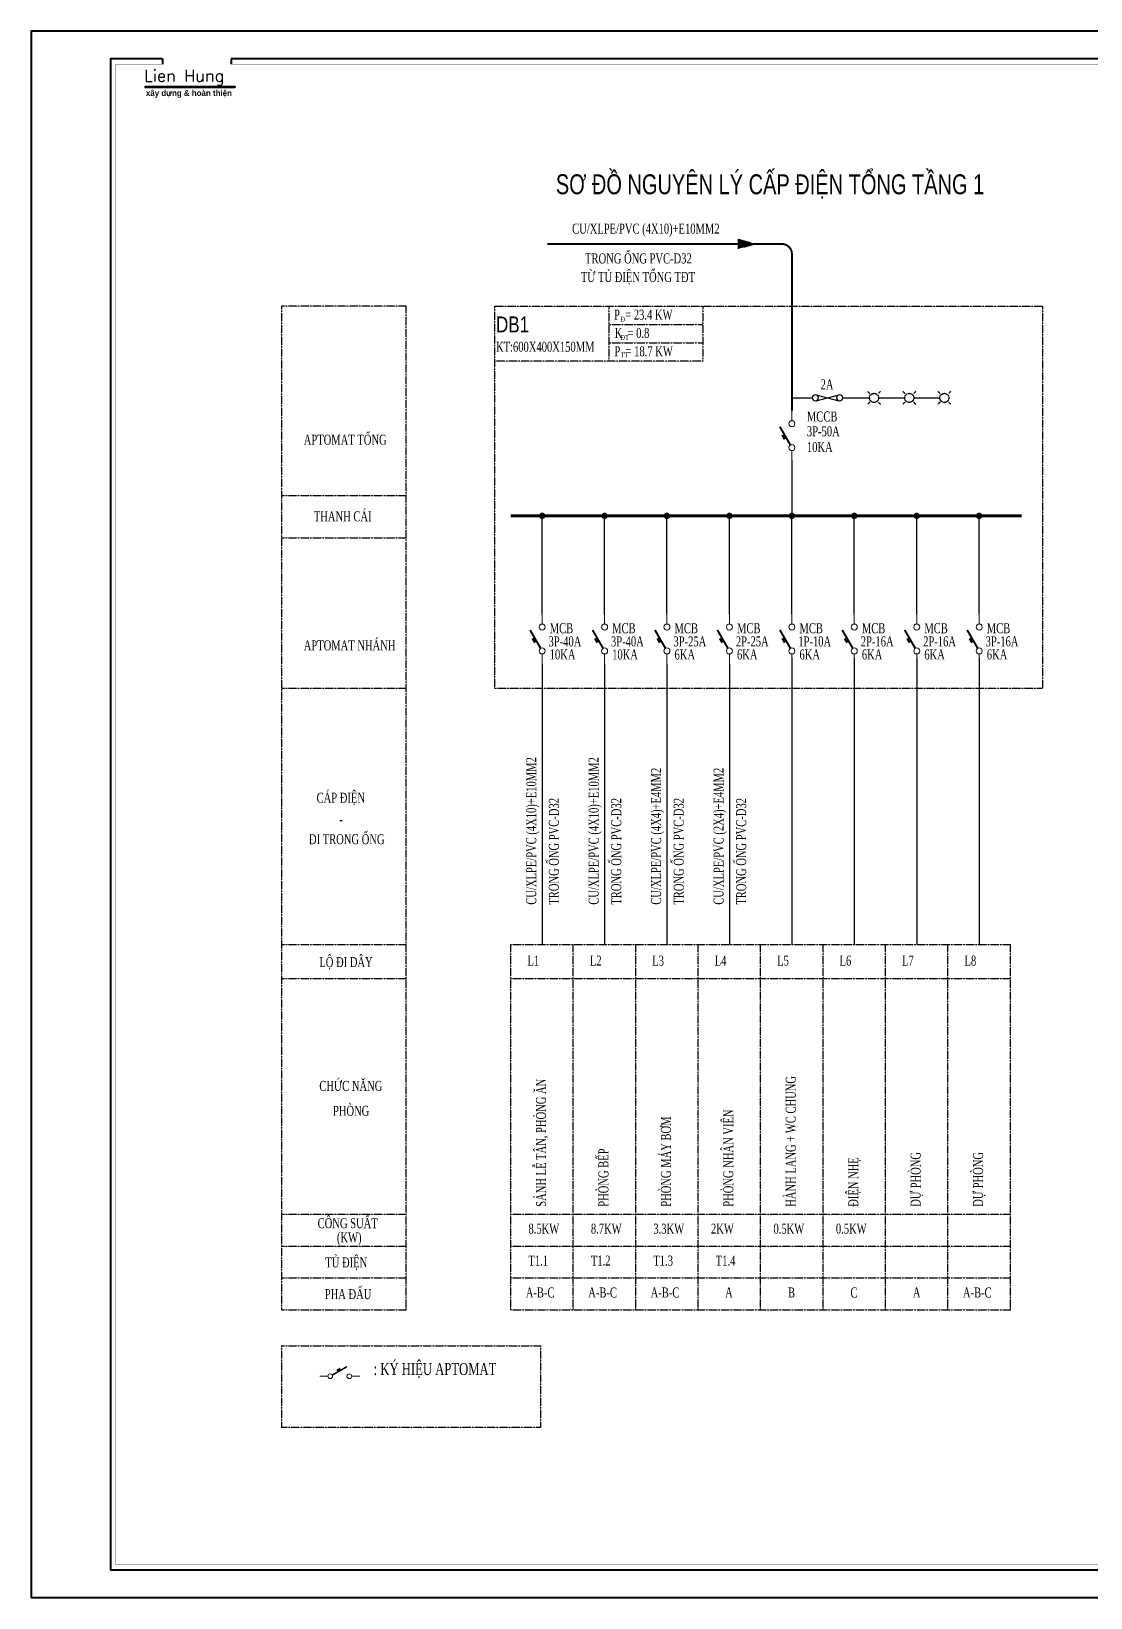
# Model space of a CAD drawing. Header units: inches. Extents: x -30463 to 18, y -115022 to 17.
# Drawn here: x -30463 to -16064, y -42832 to -21538 of the extents above; entities that cross this region are included whole.
import ezdxf
from ezdxf.enums import TextEntityAlignment as Align

# ---------------------------------------------------------------- set-up
doc = ezdxf.new("R2010")
doc.units = ezdxf.units.IN
doc.header["$MEASUREMENT"] = 0
for name, pattern in [('CENTER2', [1.125, 0.75, -0.125, 0.125, -0.125]), ('DASHED', [0.282222, 0.141111, -0.141111]), ('HIDDEN', [9.525, 6.35, -3.175])]:
    doc.linetypes.add(name, pattern=pattern)
for name, color, linetype in [('1', 1, 'Continuous'), ('day dan', 3, 'Continuous'), ('dien', 3, 'Continuous'), ('dien phong', 2, 'Continuous'), ('Sche', 2, 'Continuous'), ('tbi', 5, 'Continuous'), ('TEXT-E', 30, 'Continuous'), ('XT-Thiet bi dien', 50, 'HIDDEN')]:
    doc.layers.add(name, color=color, linetype=linetype)
for name, color, linetype, lineweight in [('A-NETCAT', 7, 'Continuous', 40), ('cat1', 252, 'Continuous', 40), ('dây điện 2', 32, 'Continuous', 25), ('E-TEXT', 4, 'Continuous', 13), ('TBD', 2, 'Continuous', 15)]:
    doc.layers.add(name, color=color, linetype=linetype, lineweight=lineweight)
doc.styles.add('0-Thuong', font='vntimeh.shx', dxfattribs={"width": 0.7})
doc.styles.add('BOLD', font='')
doc.styles.add('RomanS', font='romans.shx')
doc.styles.add('VnAvantH', font='')
doc.styles.add('XT-Text dien', font='vntimeh.shx', dxfattribs={"width": 0.7})
doc.styles.get('BOLD').set_extended_font_data('VNI-Avo', bold=True)
doc.styles.get('VnAvantH').set_extended_font_data('.VnAvantH')

# ---------------------------------------------------------------- blocks, each defined once
blk = doc.blocks.new('mt')
at = {"layer": 'XT-Thiet bi dien', "linetype": 'DASHED', "lineweight": -3}
h = blk.add_hatch(color=5, dxfattribs=at)
h.set_gradient(color1=(0, 0, 255), one_color=1, tint=1)
h.paths.add_polyline_path([(3764.42, -1139.31), (3755.52, -1136.86), (3755.52, -1141.76)])
at = {"layer": 'XT-Thiet bi dien', "color": 3, "lineweight": -3}
for p, q in [((3755.52, -1136.86), (3764.42, -1139.31)), ((3755.52, -1136.86), (3755.52, -1141.76)), ((3764.42, -1139.31), (3755.52, -1141.76))]:
    blk.add_line(p, q, dxfattribs=at)
blk = doc.blocks.new('donut')
at = {"layer": 'dien phong', "const_width": 75}
blk.add_lwpolyline([(-37.5, 0, 1), (37.5, 0, 1)], format="xyb", close=True, dxfattribs=at)
blk = doc.blocks.new('DI2')
at = {"layer": 'TBD'}
for p, q in [((0, 1000), (0, 1250)), ((0, 250), (0, 0))]:
    blk.add_line(p, q, dxfattribs=at)
for points, const_width in [([(-37, 390), (-302, 850)], 50), ([(-177, 533), (-239, 641)], 60)]:
    blk.add_lwpolyline(points, dxfattribs=dict(at, const_width=const_width))
for centre in [(0, 925), (0, 325)]:
    blk.add_circle(centre, 75, dxfattribs=at)
blk = doc.blocks.new('W')
for p, q in [((-8.75, 0.97), (-1.25, -0.97)), ((-8.75, -0.97), (-1.25, 0.97))]:
    blk.add_line(p, q)
for centre in [(-9, 0), (-1, 0)]:
    blk.add_circle(centre, 1)
blk = doc.blocks.new('A$C074D4DC1')
blk.add_lwpolyline([(44733, -1037), (44733, 30566), (42, 30566), (42, -1037)], close=True)
for points in [[(2691, 30008), (1638, 30008), (1638, -479), (44175, -479), (44175, 30008), (4075, 30008)], [(2691, 30008), (2691, 29906)], [(4075, 30008), (4075, 29906)]]:
    blk.add_lwpolyline(points)
at = {"color": 142, "true_color": 0x00a1d6, "const_width": 6.02}
blk.add_lwpolyline([(2691, 29906), (1739, 29906), (1739, -377), (44073, -377), (44073, 29906), (4075, 29906)], dxfattribs=at)
at = {"color": 1}
blk.add_lwpolyline([(4144, 29434), (2345, 29434), (2345, 29451), (4144, 29451)], close=True, dxfattribs=at)
at = {"layer": 'A-NETCAT'}
for points in [[(2691, 30008), (2691, 29906)], [(4075, 30008), (4075, 29906)]]:
    blk.add_lwpolyline(points, dxfattribs=at)
at = {"color": 1}
for s, height, style, p in [('Lien Hung', 240.5, 'RomanS', (2317, 29551)), ('xaây döïng & hoaøn thieän', 119.83, 'BOLD', (2353, 29262))]:
    blk.add_text(s, height=height, dxfattribs=dict(at, style=style)).set_placement(p)

msp = doc.modelspace()

# ---------------------------------------------------------------- linework, layer by layer
at = {"color": 6, "linetype": 'Continuous', "const_width": 38, "elevation": 4876}
msp.add_lwpolyline([(-23946, -28125), (-17003, -28125)], dxfattribs=at)
at = {"layer": 'dây điện 2', "linetype": 'DASHED', "lineweight": -3, "const_width": 26.5, "elevation": -34551}
msp.add_lwpolyline([(-20125, -26695), (-20125, -24565, 0.414214), (-20261, -24429), (-23450, -24429)], format="xyb", dxfattribs=at)
at = {"layer": 'Sche', "color": 3, "linetype": 'ByBlock'}
for p, q in [((-20125, -26520, -34551), (-19848, -26520, -34551)), ((-19435, -26520, -34551), (-19073, -26521, -34551)), ((-18946, -26521, -34551), (-18592, -26521, -34551)), ((-18468, -26521, -34551), (-18114, -26521, -34551)), ((-20125, -27374, -34130), (-20125, -28125, -34130)), ((-23520, -29460, 4876), (-23520, -28125, 4876)), ((-22671, -29460, 4876), (-22671, -28125, 4876)), ((-21823, -29460, 4876), (-21823, -28125, 4876)), ((-20974, -29460, -4876), (-20974, -28125, -4876)), ((-20125, -29460, -34130), (-20125, -28125, -34130)), ((-19277, -29460, -43883), (-19277, -28125, -43883)), ((-18428, -29460, -29254), (-18428, -28125, -29254)), ((-17579, -29460, -14625), (-17579, -28125, -14625)), ((-23520, -30138, 4876), (-23520, -33951, 4876)), ((-22671, -30138, 4876), (-22671, -33951, 4876)), ((-21823, -30138, 4876), (-21823, -33951, 4876)), ((-20974, -30138), (-20974, -33951)), ((-20125, -30054, -34131), (-20125, -33951, -34131)), ((-19277, -30054, -43884), (-19277, -33951, -43884)), ((-18428, -30054, -29255), (-18428, -33951, -29255)), ((-17579, -30054, -14626), (-17579, -33951, -14626))]:
    msp.add_line(p, q, dxfattribs=at)
at = {"layer": 'tbi', "linetype": 'CENTER2'}
for p, q in [((-22613, -25276, 4876), (-22613, -26023, 4876)), ((-21337, -25276, 4876), (-21337, -26024, 4876)), ((-22613, -25525, 4876), (-21337, -25525, 4876)), ((-22613, -25774, 4876), (-21337, -25774, 4876)), ((-21337, -26024, 4876), (-24165, -26022, 4876)), ((-19095, -26433, -34551), (-19066, -26462, -34551)), ((-19066, -26579, -34551), (-19095, -26608, -34551)), ((-18920, -26433, -34551), (-18949, -26462, -34551)), ((-18949, -26579, -34551), (-18920, -26608, -34551)), ((-18618, -26433, -34551), (-18588, -26462, -34551)), ((-18588, -26579, -34551), (-18618, -26608, -34551)), ((-18442, -26433, -34551), (-18472, -26462, -34551)), ((-18472, -26579, -34551), (-18442, -26608, -34551)), ((-18140, -26433, -34551), (-18111, -26462, -34551)), ((-18111, -26579, -34551), (-18140, -26608, -34551)), ((-17965, -26433, -34551), (-17994, -26462, -34551)), ((-17994, -26579, -34551), (-17965, -26608, -34551)), ((-27064, -27849, 2438), (-25369, -27849, 2438)), ((-27064, -28425, 2438), (-25369, -28425, 2438)), ((-27064, -30469, 2438), (-25369, -30469, 2438)), ((-27064, -33951, 2438), (-25369, -33951, 2438)), ((-23944, -33951, 4876), (-17155, -33951, -334)), ((-23944, -38920, 4876), (-23944, -33951, 4876)), ((-23096, -38920, 4876), (-23096, -33951, 4876)), ((-22247, -38920, 4876), (-22247, -33951, 4876)), ((-21398, -38920, 4876), (-21398, -33951, 4876)), ((-20550, -38920, 4876), (-20550, -33951, 4876)), ((-19701, -38920, -4876), (-19701, -33951, -4876)), ((-18852, -38920, -4876), (-18852, -33951, -4876)), ((-18004, -38920, -4876), (-18004, -33951, -4876)), ((-17155, -38920, -4876), (-17155, -33951, -4876)), ((-27064, -34415, 2438), (-25369, -34415, 2438)), ((-23944, -34415, 4876), (-17155, -34415, -3793)), ((-27064, -37618, 2438), (-25369, -37618, 2438)), ((-23944, -37618), (-17155, -37618)), ((-27064, -38052, 2438), (-25369, -38052, 2438)), ((-23944, -38052), (-17155, -38052)), ((-27064, -38486, 2438), (-25369, -38486, 2438)), ((-23944, -38486), (-17155, -38486)), ((-23944, -38920), (-17155, -38920)), ((-27064, -39409, 2438), (-27064, -40519, 2438))]:
    msp.add_line(p, q, dxfattribs=at)
for points, elevation in [([(-25369, -38920), (-25369, -25276), (-27064, -25276), (-27064, -38920)], 2438), ([(-24165, -25276), (-16721, -25276), (-16721, -30473), (-24165, -30473)], 4876)]:
    msp.add_lwpolyline(points, close=True, dxfattribs=dict(at, elevation=elevation))
at = {"layer": 'tbi', "linetype": 'CENTER2', "elevation": 2438}
msp.add_lwpolyline([(-27064, -39409), (-23544, -39409), (-23544, -40519), (-27064, -40519)], dxfattribs=at)
at = {"layer": 'tbi', "linetype": 'CENTER2'}
for centre in [(-19008, -26521, -34551), (-18530, -26521, -34551), (-18052, -26521, -34551)]:
    msp.add_circle(centre, 61.9, dxfattribs=at)

# ---------------------------------------------------------------- block references
at = {"layer": 'cat1', "xscale": 0.6738010520752868, "yscale": 0.6738010520752868, "zscale": 0.6738010520752868}
msp.add_blockref('A$C074D4DC1', (-30491, -42133), dxfattribs=at)
at = {"layer": 'day dan', "linetype": 'DASHED', "lineweight": -3, "xscale": 27.12340953797862, "yscale": 27.12340953797862, "zscale": 27.12340953797862}
msp.add_blockref('mt', (-122719, 6473, -34551), dxfattribs=at)
at = {"layer": 'dien', "ltscale": 5, "xscale": 0.5811075733345741, "yscale": 0.5811075733345741, "zscale": 0.5811075733345741}
for p in [(-23520, -28125, 4876), (-22671, -28125, 4876), (-21823, -28125, 4876), (-20974, -28125, -4876), (-20125, -28125, -34130), (-19277, -28125, -43883), (-18428, -28125, -29254), (-17579, -28125, -14625)]:
    msp.add_blockref('donut', p, dxfattribs=at)
at = {"layer": 'tbi', "linetype": 'CENTER2', "xscale": -41.28869699322821, "yscale": 41.28869699322821, "zscale": 41.28869699316513, "rotation": 180}
msp.add_blockref('W', (-19435, -26520, -34551), dxfattribs=at)
at = {"layer": 'XT-Thiet bi dien', "linetype": 'Continuous', "xscale": 0.5424681913240172, "yscale": 0.5424681913240172, "zscale": 0.5424681913240172}
for p in [(-20125, -27374, -34130), (-23520, -30138, 4876), (-22671, -30138, 4876), (-21823, -30138, 4876), (-20974, -30138), (-20125, -30138, -34131), (-19277, -30138, -43884), (-18428, -30138, -29255), (-17579, -30138, -14626)]:
    msp.add_blockref('DI2', p, dxfattribs=at)
at = {"layer": 'XT-Thiet bi dien', "linetype": 'Continuous', "xscale": 0.4339745529006214, "yscale": 0.4339745529006214, "zscale": 0.4339745529006214, "rotation": 270}
msp.add_blockref('DI2', (-26541, -39822, 2438), dxfattribs=at)

# ---------------------------------------------------------------- texts
at = {"layer": '1', "linetype": 'Continuous', "style": '0-Thuong', "width": 0.7}
for s, height, p in [('P  = 18.7 kW', 135.62, (-22537, -25955, 4876)), ('TT', 67.8, (-22456, -25971, 4876))]:
    msp.add_text(s, height=height, dxfattribs=at).set_placement(p)
at = {"layer": 'E-TEXT', "linetype": 'ByBlock', "style": 'XT-Text dien', "width": 0.7}
msp.add_text('cu/XLPE/PVC (4x10)+E10mm2', height=135.62, dxfattribs=at).set_placement((-22110, -24288, -34551), align=Align.CENTER)
at = {"layer": 'E-TEXT', "style": 'VnAvantH', "width": 0.8}
msp.add_text('db1', height=216.7, dxfattribs=at).set_placement((-24147, -25631, 4876))
at = {"layer": 'E-TEXT', "linetype": 'Continuous', "style": '0-Thuong', "width": 0.7}
for s, p in [('MCcB', (-19921, -26842, -31270)), ('3P-50A', (-19921, -27043, -31270)), ('10kA', (-19921, -27257, -31270))]:
    msp.add_text(s, height=135.6, dxfattribs=at).set_placement(p)
for s, p in [('mCB', (-23417, -29761, 29258)), ('mCB', (-22568, -29761, 29258)), ('mCB', (-21720, -29761, 29258)), ('3p-40A', (-23433, -29940, 29258)), ('3p-40A', (-22584, -29940, 29258)), ('3p-25A', (-21735, -29940, 29258)), ('10ka', (-23417, -30118, 29258)), ('10ka', (-22568, -30118, 29258)), ('6ka', (-21720, -30118, 29258))]:
    msp.add_text(s, height=135.6, dxfattribs=at).set_placement(p, align=Align.BOTTOM_LEFT)
for s, p in [('cu/XLPE/PVC (4x10)+e10mm2', (-23600, -33411, 9767)), ('cu/XLPE/PVC (4x10)+e10mm2', (-22752, -33411, 15)), ('cu/XLPE/PVC (4x4)+e4mm2', (-21903, -33411, 9767))]:
    msp.add_text(s, height=135.62, rotation=90, dxfattribs=at).set_placement(p)
at = {"layer": 'TEXT-E', "ltscale": 0.5, "style": 'VnAvantH', "width": 0.75}
msp.add_text('s¬ ®å nguyªn lý CÊP §IÖN tæng TÇNG 1', height=271.08, dxfattribs=at).set_placement((-20422, -23606, -19080), align=Align.MIDDLE)
at = {"layer": 'TEXT-E', "style": 'XT-Text dien', "width": 0.7}
for s, p in [('trong èng pvc-d32', (-22211, -24693, -34551)), ('tõ tñ ®iÖn tæng t®t', (-22218, -24945, -34551))]:
    msp.add_text(s, height=135.62, dxfattribs=at).set_placement(p, align=Align.CENTER)
at = {"layer": 'TEXT-E', "linetype": 'Continuous', "style": '0-Thuong', "width": 0.7}
for s, height, p in [('P  = 23.4 kW', 135.62, (-22542, -25457, 4876)), ('§', 67.8, (-22456, -25485, 4876)), ('kt:600x400x150mm', 135.62, (-24147, -25894, 4876)), ('K  = 0.8', 135.6, (-22534, -25706, 4876)), ('§T', 67.8, (-22456, -25733, 4876)), ('2A', 135.6, (-19735, -26406, -34551)), ('l1', 135.6, (-23720, -34239, 4876)), ('l2', 135.6, (-22871, -34239, 4876)), ('l3', 135.6, (-22023, -34239, 4876)), ('l4', 135.6, (-21174, -34239, 4876)), ('l5', 135.6, (-20325, -34239, 4876)), ('l6', 135.6, (-19477, -34239, 4876)), ('l7', 135.6, (-18628, -34239, 4876)), ('l8', 135.6, (-17779, -34239, 4876)), ('c«ng suÊt', 135.6, (-26571, -37809, 2438)), ('(kw)', 135.6, (-26309, -38002, 2438)), ('8.5KW', 135.6, (-23706, -37883, 4876)), ('8.7KW', 135.6, (-22857, -37883, 9753)), ('3.3KW', 135.6, (-22008, -37883, 9753)), ('2KW', 135.6, (-21225, -37883, 9753)), ('0.5KW', 135.6, (-20376, -37883, 9753)), ('0.5KW', 135.6, (-19527, -37883, 1084)), ('t1.1', 135.6, (-23706, -38317, 9753)), ('t1.2', 135.6, (-22857, -38317, 9753)), ('t1.3', 135.6, (-22008, -38317, 9753)), ('T1.4', 135.6, (-21160, -38317, 9753)), ('A-B-C', 135.6, (-23742, -38751, 29258)), ('A-B-C', 135.6, (-22893, -38751, 34134)), ('A-B-C', 135.6, (-22045, -38751, 34134)), ('a', 136, (-21033, -38751, 34134)), ('b', 136, (-20178, -38751, 39010)), ('C', 136, (-19329, -38751, 34134)), ('A', 136, (-18481, -38751, -4876)), ('A-B-C', 135.6, (-17801, -38751, -4876)), (': ký hiÖu aptomat', 162.74, (-25810, -39805, 2438))]:
    msp.add_text(s, height=height, dxfattribs=at).set_placement(p)
for s, height, p in [('aptomat tæng', 135.62, (-26760, -27198, 2438)), ('thanh c¸i', 135.6, (-26623, -28240, 2438)), ('mCB', 135.6, (-20871, -29761, 4876)), ('mCB', 135.6, (-20022, -29761, -34130)), ('mCB', 135.6, (-19174, -29761, -43883)), ('mCB', 135.6, (-18325, -29761, -29254)), ('mCB', 135.6, (-17476, -29761, -9749)), ('aptomat nh¸nh', 135.62, (-26760, -29994, 2438)), ('2p-25A', 135.6, (-20887, -29940, 4876)), ('1p-10A', 135.6, (-20038, -29940, -34130)), ('2p-16A', 135.6, (-19189, -29940, -43883)), ('2p-16A', 135.6, (-18341, -29940, -29254)), ('3p-16A', 135.6, (-17492, -29940, -9749)), ('6ka', 135.6, (-20871, -30118, 4876)), ('6ka', 135.6, (-20022, -30118, -34130)), ('6ka', 135.6, (-19174, -30118, -43883)), ('6ka', 135.6, (-18325, -30118, -29254)), ('6ka', 135.6, (-17476, -30118, -9749)), ('c¸p ®iÖn', 135.6, (-26585, -32065, 2438)), ('-', 136, (-26277, -32358, 2438)), ('®i trong èng', 135.62, (-26689, -32629, 2438)), ('lé ®i d©y', 135.6, (-26548, -34300, 2438)), ('chøc n¨ng', 135.6, (-26548, -35983, 2438)), ('phßng', 135.6, (-26363, -36322, 2438)), ('tñ ®iÖn', 135.6, (-26467, -38383, 2438)), ('pha ®Êu', 135.6, (-26474, -38814, 2438))]:
    msp.add_text(s, height=height, dxfattribs=at).set_placement(p, align=Align.BOTTOM_LEFT)
for s, height, p in [('cu/XLPE/PVC (2x4)+e4mm2', 135.62, (-21054, -33411, -14614)), ('trong èng pvc-d32', 135.62, (-23293, -33411, 9767)), ('trong èng pvc-d32', 135.62, (-22445, -33411, 9767)), ('trong èng pvc-d32', 135.62, (-21596, -33411, 9767)), ('trong èng pvc-d32', 135.62, (-20747, -33411, 4891)), ('hµnh lang + wc chung', 135.62, (-20073, -37518, -13545)), ('s¶nh lÔ t©n, phßng ¨n', 135.62, (-23468, -37518, 4876)), ('phßng nh©n viªn', 135.62, (-20922, -37518, -4876)), ('phßng m¸y b¬m', 135.62, (-21770, -37518, 4876)), ('phßng bÕp', 135.6, (-22619, -37518, 4876)), ('Dù PHßNG', 135.6, (-18376, -37518, -19505)), ('Dù PHßNG', 135.6, (-17527, -37518, -4876)), ('®iÖn nhÑ', 135.6, (-19224, -37518, -14629))]:
    msp.add_text(s, height=height, rotation=90, dxfattribs=at).set_placement(p)

doc.saveas('drawing.dxf')
